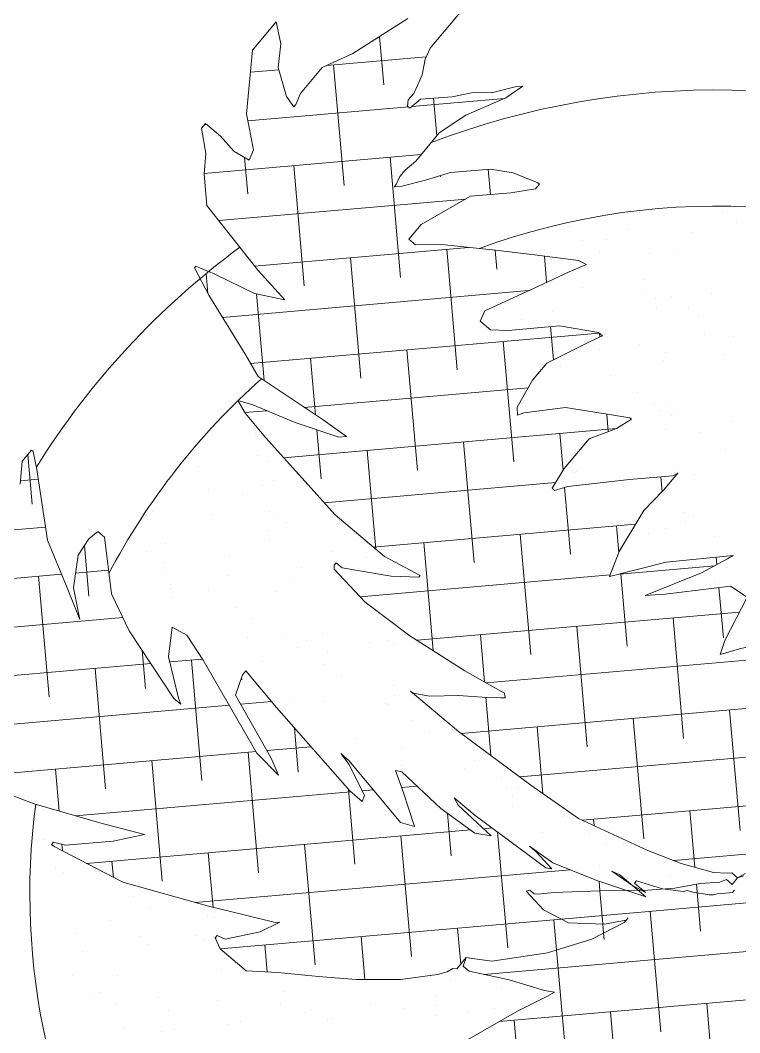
# Model space of a CAD drawing. Header units: millimetres. Extents: x 17881 to 17967.7, y 16873.1 to 16901.1.
# Drawn here: x 17964.8122 to 17964.9573, y 16880.1379 to 16880.342 of the extents above; entities that cross this region are included whole.
import ezdxf

# ---------------------------------------------------------------- set-up
doc = ezdxf.new("R2010")
doc.units = ezdxf.units.MM
doc.layers.add('A-FURN', color=9, linetype='Continuous', lineweight=18)

msp = doc.modelspace()

# ---------------------------------------------------------------- linework, layer by layer
at = {"layer": 'A-FURN', "color": 252}
for p, q in [((17964.90355393043, 16880.34673637342), (17964.89482834688, 16880.33633755158)), ((17964.85902223523, 16880.33597562756), (17964.86378164441, 16880.3416477121)), ((17964.86378164441, 16880.3416477121), (17964.86470695431, 16880.33724666303)), ((17964.87924913547, 16880.33531419199), (17964.89032948774, 16880.34232756524)), ((17964.88463215867, 16880.33872140785), (17964.88548490111, 16880.32897451708)), ((17964.86470695431, 16880.33724666303), (17964.8641615071, 16880.33246877077)), ((17964.89482834688, 16880.33633755158), (17964.89384917302, 16880.33413864689)), ((17964.85777014145, 16880.32313184507), (17964.85902223523, 16880.33597562756)), ((17964.87308101438, 16880.33243509395), (17964.87924913547, 16880.33531419199)), ((17964.89406290401, 16880.33461861679), (17964.87399812954, 16880.33286317649)), ((17964.8641615071, 16880.33246877077), (17964.86587586309, 16880.32660016532)), ((17964.86871822263, 16880.32723568306), (17964.87308101438, 16880.33243509395)), ((17964.87534711856, 16880.33298119774), (17964.87747153979, 16880.30869895197)), ((17964.89384917302, 16880.33413864689), (17964.89325005816, 16880.33101673259)), ((17964.86429429756, 16880.3320142012), (17964.85858737615, 16880.33151491027)), ((17964.89325005816, 16880.33101673259), (17964.8922708844, 16880.3288178279)), ((17964.8922708844, 16880.3288178279), (17964.89151894738, 16880.32723372298)), ((17964.90720968298, 16880.32735803063), (17964.91198964296, 16880.32858277067)), ((17964.91353062613, 16880.32869931928), (17964.91010571022, 16880.32633757047)), ((17964.91198964296, 16880.32858277067), (17964.91353062613, 16880.32869931928)), ((17964.86587586309, 16880.32660016532), (17964.86734243134, 16880.32456410471)), ((17964.86773904876, 16880.32503677837), (17964.86871822263, 16880.32723568306)), ((17964.89151894738, 16880.32723372298), (17964.89042824953, 16880.32593387025)), ((17964.89075045208, 16880.32425393474), (17964.89287399154, 16880.32609671432)), ((17964.90980419868, 16880.32620855821), (17964.89111907606, 16880.32457382181)), ((17964.89287399154, 16880.32609671432), (17964.89930645878, 16880.32653895102)), ((17964.89550807587, 16880.32627780956), (17964.89617307353, 16880.31867685152)), ((17964.89930645878, 16880.32653895102), (17964.90352042084, 16880.32743314342)), ((17964.91010571022, 16880.32633757047), (17964.90199998858, 16880.32286925021)), ((17964.90352042084, 16880.32743314342), (17964.90720968298, 16880.32735803063)), ((17964.8904400247, 16880.32451441251), (17964.85805649903, 16880.32168122113)), ((17964.86734243134, 16880.32456410471), (17964.86773904876, 16880.32503677837)), ((17964.89042824953, 16880.32593387025), (17964.89024231052, 16880.32468031298)), ((17964.89024231052, 16880.32468031298), (17964.89075045208, 16880.32425393474)), ((17964.85919940406, 16880.31589151384), (17964.85777014145, 16880.32313184507)), ((17964.90199998858, 16880.32286925021), (17964.89667877008, 16880.31927952174)), ((17964.8487183629, 16880.32025598667), (17964.84951159775, 16880.32120133409)), ((17964.8495858163, 16880.31509801164), (17964.8487183629, 16880.32025598667)), ((17964.84980050388, 16880.32095891515), (17964.84926918053, 16880.32091243038)), ((17964.84951159775, 16880.32120133409), (17964.8525604471, 16880.3186430646)), ((17964.8525604471, 16880.3186430646), (17964.85521267892, 16880.31561212133)), ((17964.89667877008, 16880.31927952174), (17964.89191936087, 16880.31360743703)), ((17964.85831938462, 16880.31381077761), (17964.85919940406, 16880.31589151384)), ((17964.84926760608, 16880.31093491922), (17964.8495858163, 16880.31509801164)), ((17964.89305056343, 16880.31495556164), (17964.84928223684, 16880.31112632924)), ((17964.85521267892, 16880.31561212133), (17964.85831938462, 16880.31381077761)), ((17964.85740335789, 16880.31434191241), (17964.85804574318, 16880.30699941499)), ((17964.88675955385, 16880.31440516962), (17964.88888397508, 16880.29012292385)), ((17964.86733375724, 16880.31270563263), (17964.86945817847, 16880.28842338687)), ((17964.88979582136, 16880.31176465751), (17964.88870512335, 16880.31046480482)), ((17964.89191936087, 16880.31360743703), (17964.88979582136, 16880.31176465751)), ((17964.89895493529, 16880.3113285601), (17964.90702754002, 16880.31200551386)), ((17964.9065475052, 16880.31196525904), (17964.90699446154, 16880.30685652468)), ((17964.90702754002, 16880.31200551386), (17964.9115637047, 16880.3112197707)), ((17964.84977974002, 16880.3046655131), (17964.84926760608, 16880.31093491922)), ((17964.88870512335, 16880.31046480482), (17964.88795318653, 16880.30888069991)), ((17964.88909755217, 16880.30852457486), (17964.89387751221, 16880.30974931485)), ((17964.89387751221, 16880.30974931485), (17964.89895493529, 16880.3113285601)), ((17964.89687262911, 16880.31068089464), (17964.8968973364, 16880.31039848896)), ((17964.9115637047, 16880.3112197707), (17964.91655015455, 16880.30925072336)), ((17964.88795318653, 16880.30888069991), (17964.88755656911, 16880.30840802625)), ((17964.88755656911, 16880.30840802625), (17964.88909755217, 16880.30852457486)), ((17964.91609568068, 16880.30802112381), (17964.91107611394, 16880.30719880433)), ((17964.91688891553, 16880.30896647112), (17964.91609568068, 16880.30802112381)), ((17964.91655015455, 16880.30925072336), (17964.91688891553, 16880.30896647112)), ((17964.90200700276, 16880.30595190513), (17964.8522034454, 16880.30159465846)), ((17964.90300350925, 16880.30652185074), (17964.89301385482, 16880.30080833022)), ((17964.91107611394, 16880.30719880433), (17964.90300350925, 16880.30652185074)), ((17964.8601325023, 16880.29154847717), (17964.84977974002, 16880.3046655131)), ((17964.95378376728, 16880.30342670591), (17964.95378376728, 16880.30342670591)), ((17964.89301385482, 16880.30080833022), (17964.89053499587, 16880.29785411949)), ((17964.92303527846, 16880.30037011622), (17964.92303527846, 16880.30037011622)), ((17964.93487999418, 16880.29985296477), (17964.93487999418, 16880.29985296477)), ((17964.95668182568, 16880.30129294478), (17964.95668182568, 16880.30129294478)), ((17964.89053499587, 16880.29785411949), (17964.89189003997, 16880.29671711077)), ((17964.92560588786, 16880.29763741738), (17964.92560588786, 16880.29763741738)), ((17964.93031677027, 16880.29786101976), (17964.93031677027, 16880.29786101976)), ((17964.94754293039, 16880.29930008903), (17964.94754293039, 16880.29930008903)), ((17964.90254337445, 16880.29621158816), (17964.85942918569, 16880.2924395854)), ((17964.89189003997, 16880.29671711077), (17964.89712028523, 16880.29675854664)), ((17964.89712028523, 16880.29675854664), (17964.9080310607, 16880.29565811429)), ((17964.89817198915, 16880.2958291415), (17964.90029641037, 16880.27154689573)), ((17964.90797368925, 16880.29566390075), (17964.90830977169, 16880.29182246084)), ((17964.9080310607, 16880.29565811429), (17964.91535172852, 16880.29475096302)), ((17964.91796300409, 16880.29566388469), (17964.91796300409, 16880.29566388469)), ((17964.92905957583, 16880.29543717548), (17964.92905957583, 16880.29543717548)), ((17964.94473068822, 16880.29567151135), (17964.94473068822, 16880.29567151135)), ((17964.87874619253, 16880.29412960451), (17964.88087061376, 16880.26984735875)), ((17964.91535172852, 16880.29475096302), (17964.92472152081, 16880.29353398206)), ((17964.91786941365, 16880.29442395748), (17964.91832786996, 16880.28918377778)), ((17964.92472152081, 16880.29353398206), (17964.92637402809, 16880.29275147861)), ((17964.93148952289, 16880.29414152365), (17964.93148952289, 16880.29414152365)), ((17964.93912412838, 16880.29496143612), (17964.93912412838, 16880.29496143612)), ((17964.84728412628, 16880.29205968732), (17964.84758158927, 16880.29241419262)), ((17964.85020070432, 16880.28659188254), (17964.84728412628, 16880.29205968732)), ((17964.84758158927, 16880.29241419262), (17964.85142367353, 16880.2908012705)), ((17964.86553612036, 16880.28560475909), (17964.8601325023, 16880.29154847717)), ((17964.92637402809, 16880.29275147861), (17964.92283758807, 16880.29128878185)), ((17964.84966363809, 16880.29093861041), (17964.85001316821, 16880.2869434629)), ((17964.85142367353, 16880.2908012705), (17964.85941767459, 16880.28691271113)), ((17964.92283758807, 16880.29128878185), (17964.91666946703, 16880.28840968386)), ((17964.93807205682, 16880.28969559187), (17964.93807205682, 16880.28969559187)), ((17964.91466650632, 16880.28748498134), (17964.85297713465, 16880.28208786066)), ((17964.91666946703, 16880.28840968386), (17964.90583291001, 16880.28340679376)), ((17964.92559578886, 16880.28802407764), (17964.92559578886, 16880.28802407764)), ((17964.93825872507, 16880.2874712019), (17964.93825872507, 16880.2874712019)), ((17964.85765743934, 16880.27449530689), (17964.85020070432, 16880.28659188254)), ((17964.85941767459, 16880.28691271113), (17964.86553612036, 16880.28560475909)), ((17964.85981044794, 16880.28682874731), (17964.86133537624, 16880.26939873704)), ((17964.94032549145, 16880.28583617762), (17964.94032549145, 16880.28583617762)), ((17964.94346638851, 16880.28625902357), (17964.94346638851, 16880.28625902357)), ((17964.95150610449, 16880.28689280882), (17964.95150610449, 16880.28689280882)), ((17964.90583291001, 16880.28340679376), (17964.90495289052, 16880.28132605747)), ((17964.91959197097, 16880.28329065282), (17964.91959197097, 16880.28329065282)), ((17964.94058001753, 16880.28390286014), (17964.94058001753, 16880.28390286014)), ((17964.94692007648, 16880.28405878168), (17964.94692007648, 16880.28405878168)), ((17964.90495289052, 16880.28132605747), (17964.90698545679, 16880.27962054451)), ((17964.91334786537, 16880.28170606144), (17964.91334786537, 16880.28170606144)), ((17964.94895259765, 16880.28228132536), (17964.94895259765, 16880.28228132536)), ((17964.90698545679, 16880.27962054451), (17964.91057556445, 16880.27942726331)), ((17964.91057556445, 16880.27942726331), (17964.92092453076, 16880.2804091871)), ((17964.91911060464, 16880.28023707948), (17964.91969578186, 16880.27354847334)), ((17964.92092453076, 16880.2804091871), (17964.92875334003, 16880.27907565759)), ((17964.92891034888, 16880.27894391268), (17964.85863579467, 16880.27279568585)), ((17964.90958442443, 16880.27725311338), (17964.91170884566, 16880.25297086761)), ((17964.92726602461, 16880.27730313114), (17964.91836706819, 16880.27288946331)), ((17964.92960024258, 16880.27836502712), (17964.92726602461, 16880.27730313114)), ((17964.92875334003, 16880.27907565759), (17964.92960024258, 16880.27836502712)), ((17964.92901895867, 16880.27885277891), (17964.92908224804, 16880.27812937809)), ((17964.95012535027, 16880.27856182926), (17964.95012535027, 16880.27856182926)), ((17964.95593255747, 16880.27831719806), (17964.95593255747, 16880.27831719806)), ((17964.89015862782, 16880.27555357639), (17964.89228304905, 16880.25127133062)), ((17964.92376029486, 16880.27512990424), (17964.92376029486, 16880.27512990424)), ((17964.92897451975, 16880.27564231477), (17964.92897451975, 16880.27564231477)), ((17964.9370014602, 16880.27665989194), (17964.9370014602, 16880.27665989194)), ((17964.94222189917, 16880.27506392169), (17964.94222189917, 16880.27506392169)), ((17964.86012373227, 16880.27021080625), (17964.85765743934, 16880.27449530689)), ((17964.87073283121, 16880.27385403941), (17964.8717322591, 16880.26243052636)), ((17964.94195445833, 16880.27346294575), (17964.94195445833, 16880.27346294575)), ((17964.95406661489, 16880.27454677024), (17964.95406661489, 16880.27454677024)), ((17964.91836706819, 16880.27288946331), (17964.9154915918, 16880.26946257892)), ((17964.92104786012, 16880.27223207684), (17964.92104786012, 16880.27223207684)), ((17964.87324044682, 16880.26141970688), (17964.86012373227, 16880.27021080625)), ((17964.9154915918, 16880.26946257892), (17964.91237232001, 16880.26402521132)), ((17964.93120836602, 16880.27032766763), (17964.93120836602, 16880.27032766763)), ((17964.91459775191, 16880.26790447928), (17964.86945736673, 16880.26395520731)), ((17964.93660269771, 16880.26689109934), (17964.93660269771, 16880.26689109934)), ((17964.85756626969, 16880.26269108256), (17964.85605840351, 16880.26536590067)), ((17964.85605840351, 16880.26536590067), (17964.85905358511, 16880.26446360902)), ((17964.86187308413, 16880.26329166856), (17964.85744604379, 16880.26290435272)), ((17964.85905358511, 16880.26446360902), (17964.86761358425, 16880.26090559726)), ((17964.91237232001, 16880.26402521132), (17964.91242598771, 16880.26236923342)), ((17964.91242598771, 16880.26236923342), (17964.91372736412, 16880.2628882026)), ((17964.91372736412, 16880.2628882026), (17964.92209743192, 16880.26391966152)), ((17964.91969031444, 16880.26381342764), (17964.91969031444, 16880.26381342764)), ((17964.92209743192, 16880.26391966152), (17964.92975686066, 16880.26272825807)), ((17964.93293769385, 16880.26323503456), (17964.93293769385, 16880.26323503456)), ((17964.94005638568, 16880.26469085744), (17964.94005638568, 16880.26469085744)), ((17964.94122336962, 16880.26326970595), (17964.94122336962, 16880.26326970595)), ((17964.94315582141, 16880.26433768725), (17964.94315582141, 16880.26433768725)), ((17964.86161484365, 16880.25788437309), (17964.85756626969, 16880.26269108256)), ((17964.86761358425, 16880.26090559726), (17964.87640082022, 16880.25796238527)), ((17964.87794180329, 16880.25807893386), (17964.87324044682, 16880.26141970688)), ((17964.92975686066, 16880.26272825807), (17964.93509863, 16880.26187064198)), ((17964.93043925652, 16880.2626187002), (17964.93074927778, 16880.2590751409)), ((17964.93543739103, 16880.2615863898), (17964.93240909258, 16880.2596973148)), ((17964.93509863, 16880.26187064198), (17964.93543739103, 16880.2615863898)), ((17964.94341034748, 16880.26240436977), (17964.94341034748, 16880.26240436977)), ((17964.94478240957, 16880.26271788311), (17964.94478240957, 16880.26271788311)), ((17964.95563728757, 16880.26108019755), (17964.95563728757, 16880.26108019755)), ((17964.85962105793, 16880.25871821731), (17964.85962105793, 16880.25871821731)), ((17964.93233326828, 16880.25966889249), (17964.86528628682, 16880.25380304169)), ((17964.87199403612, 16880.2594384013), (17964.87285725243, 16880.24957179364)), ((17964.93240909258, 16880.2596973148), (17964.92693505203, 16880.25764539573)), ((17964.94239612224, 16880.25955020984), (17964.94239612224, 16880.25955020984)), ((17964.94906886667, 16880.25894927383), (17964.94906886667, 16880.25894927383)), ((17964.8756526793, 16880.2422793208), (17964.86161484365, 16880.25788437309)), ((17964.87640082022, 16880.25796238527), (17964.87794180329, 16880.25807893386)), ((17964.90157106311, 16880.25697754827), (17964.90369548434, 16880.23269530251)), ((17964.92099685972, 16880.25867708525), (17964.92164695225, 16880.25124649363)), ((17964.92693505203, 16880.25764539573), (17964.9218781797, 16880.25161880581)), ((17964.92927223217, 16880.25764827253), (17964.92927223217, 16880.25764827253)), ((17964.81258428942, 16880.25311364079), (17964.81446822211, 16880.25535884094)), ((17964.81446822211, 16880.25535884094), (17964.81480698319, 16880.25507458882)), ((17964.81480698319, 16880.25507458882), (17964.81552161453, 16880.25145442319)), ((17964.84814342586, 16880.25470298796), (17964.84814342586, 16880.25470298796)), ((17964.8821452665, 16880.25527801129), (17964.88388699529, 16880.23536996011)), ((17964.95446319836, 16880.25551270553), (17964.95446319836, 16880.25551270553)), ((17964.81213799657, 16880.24845391704), (17964.81258428942, 16880.25311364079)), ((17964.81370687346, 16880.25445149424), (17964.8145798626, 16880.24447318269)), ((17964.85998814157, 16880.25418583651), (17964.85998814157, 16880.25418583651)), ((17964.86212820342, 16880.2529739309), (17964.86212820342, 16880.2529739309)), ((17964.923623664, 16880.25266690394), (17964.923623664, 16880.25266690394)), ((17964.81552161453, 16880.25145442319), (17964.81767368955, 16880.23716380229)), ((17964.8480233107, 16880.25210065996), (17964.8480233107, 16880.25210065996)), ((17964.9218781797, 16880.25161880581), (17964.91941169051, 16880.24764737468)), ((17964.92365348854, 16880.25140614743), (17964.92365348854, 16880.25140614743)), ((17964.92387819007, 16880.25073358646), (17964.92387819007, 16880.25073358646)), ((17964.92434467522, 16880.2509597434), (17964.92434467522, 16880.2509597434)), ((17964.93549820426, 16880.25088899597), (17964.93549820426, 16880.25088899597)), ((17964.9447904287, 16880.25071779374), (17964.94191495226, 16880.2472909094)), ((17964.94375758714, 16880.25017486695), (17964.9447904287, 16880.25071779374)), ((17964.94478478828, 16880.25196445538), (17964.94478478828, 16880.25196445538)), ((17964.81581966177, 16880.24947527277), (17964.81220553451, 16880.24915907761)), ((17964.86330095604, 16880.24925443479), (17964.86330095604, 16880.24925443479)), ((17964.92013659155, 16880.24881457813), (17964.87344823367, 16880.24472987609)), ((17964.92259281108, 16880.24799864024), (17964.93504875831, 16880.24942766022)), ((17964.93504875831, 16880.24942766022), (17964.94375758714, 16880.25017486695)), ((17964.94133339129, 16880.24996687405), (17964.94159597536, 16880.24696552438)), ((17964.94816114046, 16880.25033612024), (17964.94816114046, 16880.25033612024)), ((17964.85017706596, 16880.24735249748), (17964.85017706596, 16880.24735249748)), ((17964.86099549874, 16880.24827830292), (17964.86099549874, 16880.24827830292)), ((17964.91941169051, 16880.24764737468), (17964.91991983208, 16880.24722099644)), ((17964.91991983208, 16880.24722099644), (17964.92259281108, 16880.24799864024)), ((17964.92194752693, 16880.24781090932), (17964.92312128095, 16880.23439483949)), ((17964.94191495226, 16880.2472909094), (17964.9379074799, 16880.24320292966)), ((17964.85703579168, 16880.24635907635), (17964.85703579168, 16880.24635907635)), ((17964.83885922054, 16880.24287410083), (17964.83885922054, 16880.24287410083)), ((17964.86243012337, 16880.24292250805), (17964.86243012337, 16880.24292250805)), ((17964.9379074799, 16880.24320292966), (17964.93294557329, 16880.23488160447)), ((17964.94598615136, 16880.24283919687), (17964.94598615136, 16880.24283919687)), ((17964.85070393625, 16880.24235694938), (17964.85070393625, 16880.24235694938)), ((17964.86336687247, 16880.24180407364), (17964.86336687247, 16880.24180407364)), ((17964.86588381134, 16880.24072226616), (17964.86588381134, 16880.24072226616)), ((17964.88564612974, 16880.23389388166), (17964.8756526793, 16880.2422793208)), ((17964.87661425188, 16880.24122568057), (17964.87661425188, 16880.24122568057)), ((17964.93625868736, 16880.24043783533), (17964.88336254544, 16880.23581002256)), ((17964.94624067743, 16880.24090587939), (17964.94624067743, 16880.24090587939)), ((17964.94790805954, 16880.24206857814), (17964.94790805954, 16880.24206857814)), ((17964.8172743909, 16880.23981530167), (17964.77326558071, 16880.23596502967)), ((17964.82598590083, 16880.23743833535), (17964.82781197729, 16880.23892660963)), ((17964.82781197729, 16880.23892660963), (17964.8291670214, 16880.23778960091)), ((17964.86219686181, 16880.23915304441), (17964.86219686181, 16880.23915304441)), ((17964.9129834984, 16880.23840152015), (17964.91510791963, 16880.21411927438)), ((17964.93240929501, 16880.24010105713), (17964.93288082148, 16880.234711485)), ((17964.93887693515, 16880.23850723311), (17964.93887693515, 16880.23850723311)), ((17964.94220517587, 16880.23958134959), (17964.94220517587, 16880.23958134959)), ((17964.81767368955, 16880.23716380229), (17964.82147427944, 16880.22793370603)), ((17964.82384580301, 16880.23419987246), (17964.82598590083, 16880.23743833535)), ((17964.8291670214, 16880.23778960091), (17964.8305466088, 16880.22636221971)), ((17964.84146334133, 16880.23660751962), (17964.84146334133, 16880.23660751962)), ((17964.86245138789, 16880.23721972693), (17964.86245138789, 16880.23721972693)), ((17964.88076403079, 16880.2373942365), (17964.88076403079, 16880.2373942365)), ((17964.89355770179, 16880.23670198317), (17964.89546321646, 16880.21492185076)), ((17964.95212431456, 16880.23792884003), (17964.95212431456, 16880.23792884003)), ((17964.82288717994, 16880.22755362326), (17964.82384580301, 16880.23419987246)), ((17964.82509987666, 16880.23609757589), (17964.82599229789, 16880.22589715457)), ((17964.83770593192, 16880.23493297763), (17964.83770593192, 16880.23493297763)), ((17964.87489629233, 16880.23498068254), (17964.87489629233, 16880.23498068254)), ((17964.93294557329, 16880.23488160447), (17964.93102852361, 16880.22984503749)), ((17964.94759950756, 16880.2361447813), (17964.94759950756, 16880.2361447813)), ((17964.8411596199, 16880.23273273573), (17964.8411596199, 16880.23273273573)), ((17964.85439897539, 16880.23396231149), (17964.85439897539, 16880.23396231149)), ((17964.87550784205, 16880.23213107438), (17964.87590445942, 16880.23260374809)), ((17964.87590445942, 16880.23260374809), (17964.87709012304, 16880.23160886549)), ((17964.88193678341, 16880.2336747404), (17964.88193678341, 16880.2336747404)), ((17964.89283452625, 16880.23007719523), (17964.88564612974, 16880.23389388166)), ((17964.93102852361, 16880.22984503749), (17964.94242688984, 16880.2327655715)), ((17964.94242688984, 16880.2327655715), (17964.95595697661, 16880.23409876073)), ((17964.95482498068, 16880.23343766554), (17964.94956161865, 16880.23060486286)), ((17964.95105319553, 16880.2339445394), (17964.95105319553, 16880.2339445394)), ((17964.95253838541, 16880.23376190946), (17964.95266830533, 16880.23227691784)), ((17964.95595697661, 16880.23409876073), (17964.95482498068, 16880.23343766554)), ((17964.82049585642, 16880.23030989996), (17964.76823305181, 16880.22573749703)), ((17964.82996995203, 16880.23113877592), (17964.8233203745, 16880.23055701327)), ((17964.84141973094, 16880.23052806225), (17964.84141973094, 16880.23052806225)), ((17964.85557172801, 16880.23024281538), (17964.85557172801, 16880.23024281538)), ((17964.86881289334, 16880.23177280308), (17964.86881289334, 16880.23177280308)), ((17964.8754499856, 16880.23137414848), (17964.87550784205, 16880.23213107438)), ((17964.88170050616, 16880.22471979987), (17964.8754499856, 16880.23137414848)), ((17964.87709012304, 16880.23160886549), (17964.88696805701, 16880.22996550629)), ((17964.88029062402, 16880.23154411425), (17964.88029062402, 16880.23154411425)), ((17964.9311655343, 16880.23020499876), (17964.88069575517, 16880.22578946523)), ((17964.95224527297, 16880.23204923692), (17964.93309077342, 16880.23037343535)), ((17964.93325663361, 16880.2304159327), (17964.93453371624, 16880.21581881137)), ((17964.94956161865, 16880.23060486286), (17964.9382169201, 16880.22602835117)), ((17964.81585451533, 16880.22990383523), (17964.81797893657, 16880.20562158947)), ((17964.84244783794, 16880.22834087807), (17964.84244783794, 16880.22834087807)), ((17964.85408266715, 16880.22997518651), (17964.85408266715, 16880.22997518651)), ((17964.86733004657, 16880.22939679343), (17964.86733004657, 16880.22939679343)), ((17964.88696805701, 16880.22996550629), (17964.89253706319, 16880.22972268997)), ((17964.89253706319, 16880.22972268997), (17964.89283452625, 16880.23007719523)), ((17964.95212996897, 16880.22867839215), (17964.95212996897, 16880.22867839215)), ((17964.82147427944, 16880.22793370603), (17964.82420491852, 16880.22121234405)), ((17964.82420491852, 16880.22121234405), (17964.82288717994, 16880.22755362326)), ((17964.8305466088, 16880.22636221971), (17964.83412415042, 16880.21893022725)), ((17964.8426647044, 16880.22748226111), (17964.8426647044, 16880.22748226111)), ((17964.85017210089, 16880.22699115211), (17964.85017210089, 16880.22699115211)), ((17964.8638258287, 16880.22677981254), (17964.8638258287, 16880.22677981254)), ((17964.9382169201, 16880.22602835117), (17964.94220364528, 16880.22630774374)), ((17964.94220364528, 16880.22630774374), (17964.95539497097, 16880.2279251852)), ((17964.95307393117, 16880.22764059333), (17964.95395951286, 16880.21751834835)), ((17964.95539497097, 16880.2279251852), (17964.95874128338, 16880.22572142096)), ((17964.84291923048, 16880.22554894363), (17964.84291923048, 16880.22554894363)), ((17964.89073552996, 16880.21794404327), (17964.88170050616, 16880.22471979987)), ((17964.95874128338, 16880.22572142096), (17964.95428751828, 16880.21697371747)), ((17964.85556643258, 16880.22355458382), (17964.85556643258, 16880.22355458382)), ((17964.95720069898, 16880.2226955371), (17964.89219884716, 16880.21700861196)), ((17964.83283782662, 16880.22160243902), (17964.77852642878, 16880.21685080741)), ((17964.85902012054, 16880.22135434192), (17964.85902012054, 16880.22135434192)), ((17964.9438217303, 16880.22152502901), (17964.94594615153, 16880.19724278325)), ((17964.83412415042, 16880.21893022725), (17964.84317553622, 16880.2052942223)), ((17964.84210159316, 16880.21364598463), (17964.84283297913, 16880.21967743408)), ((17964.84283297913, 16880.21967743408), (17964.84577030439, 16880.21801821643)), ((17964.84577030439, 16880.21801821643), (17964.84908349984, 16880.21302308553)), ((17964.87303480277, 16880.21838261709), (17964.87303480277, 16880.21838261709)), ((17964.90181967837, 16880.21085845676), (17964.89073552996, 16880.21794404327)), ((17964.90497013707, 16880.21812595505), (17964.90580197232, 16880.20861803473)), ((17964.92439593369, 16880.21982549203), (17964.92652035492, 16880.19554324626)), ((17964.85804584125, 16880.2175679063), (17964.85804584125, 16880.2175679063)), ((17964.86502719176, 16880.21765455404), (17964.86502719176, 16880.21765455404)), ((17964.86989055696, 16880.21705075485), (17964.86989055696, 16880.21705075485)), ((17964.88255349317, 16880.21649787911), (17964.88255349317, 16880.21649787911)), ((17964.88618831606, 16880.21695210547), (17964.88618831606, 16880.21695210547)), ((17964.88744872071, 16880.21619310869), (17964.88744872071, 16880.21619310869)), ((17964.95428751828, 16880.21697371747), (17964.9533496424, 16880.21413605534)), ((17964.95722484343, 16880.21531449992), (17964.96548338715, 16880.21724501068)), ((17964.83673290961, 16880.21500010494), (17964.83740473318, 16880.20732112645)), ((17964.86528171784, 16880.21572123656), (17964.86528171784, 16880.21572123656)), ((17964.86803260153, 16880.21561275831), (17964.86803260153, 16880.21561275831)), ((17964.87420755538, 16880.21466312099), (17964.87420755538, 16880.21466312099)), ((17964.9533496424, 16880.21413605534), (17964.95722484343, 16880.21531449992)), ((17964.8385171855, 16880.21231207512), (17964.79025326792, 16880.20808952948)), ((17964.84408029521, 16880.20534051772), (17964.84210159316, 16880.21364598463)), ((17964.84894970417, 16880.21322480224), (17964.84233971065, 16880.21264650274)), ((17964.84669274724, 16880.2130273441), (17964.84881716847, 16880.18874509833)), ((17964.84908349984, 16880.21302308553), (17964.85990709809, 16880.19427540092)), ((17964.86108366532, 16880.21276118367), (17964.86108366532, 16880.21276118367)), ((17964.87342693322, 16880.21217619001), (17964.87342693322, 16880.21217619001)), ((17964.96574000408, 16880.21365538608), (17964.90611969552, 16880.20843928496)), ((17964.82726695063, 16880.21132780711), (17964.82939137186, 16880.18704556135)), ((17964.85557362712, 16880.20596631629), (17964.85696597688, 16880.21003357807)), ((17964.85696597688, 16880.21003357807), (17964.85766005735, 16880.2108607571)), ((17964.85766005735, 16880.2108607571), (17964.86385272157, 16880.20344948259)), ((17964.8768806212, 16880.20997594812), (17964.8768806212, 16880.20997594812)), ((17964.90691765225, 16880.20799035751), (17964.90181967837, 16880.21085845676)), ((17964.85678751922, 16880.20951227657), (17964.85683052979, 16880.20902066343)), ((17964.88738967913, 16880.20782684697), (17964.88738967913, 16880.20782684697)), ((17964.9098549774, 16880.20633113996), (17964.90691765225, 16880.20799035751)), ((17964.84330841009, 16880.20762322788), (17964.84330841009, 16880.20762322788)), ((17964.86280312522, 16880.19325494075), (17964.85557362712, 16880.20596631629)), ((17964.8876442052, 16880.20589352949), (17964.8876442052, 16880.20589352949)), ((17964.90052628666, 16880.19865343176), (17964.89087159724, 16880.20675461872)), ((17964.89087159724, 16880.20675461872), (17964.89137973881, 16880.20632824048)), ((17964.89137973881, 16880.20632824048), (17964.89467238347, 16880.20578045408)), ((17964.89467238347, 16880.20578045408), (17964.90053885281, 16880.20589214303)), ((17964.90053885281, 16880.20589214303), (17964.90627723953, 16880.20550720064)), ((17964.90996650155, 16880.20543208795), (17964.9098549774, 16880.20633113996)), ((17964.85434499551, 16880.20390958565), (17964.79404423993, 16880.19863395314)), ((17964.84317553622, 16880.2052942223), (17964.84453058033, 16880.20415721358)), ((17964.84453058033, 16880.20415721358), (17964.84408029521, 16880.20534051772)), ((17964.86284676507, 16880.20465339411), (17964.85662969383, 16880.20410947085)), ((17964.86665615864, 16880.20528132217), (17964.86665615864, 16880.20528132217)), ((17964.87326928785, 16880.20466899198), (17964.87326928785, 16880.20466899198)), ((17964.88589310218, 16880.2042343645), (17964.88589310218, 16880.2042343645)), ((17964.88651666728, 16880.2040905989), (17964.88651666728, 16880.2040905989)), ((17964.90607293598, 16880.2055209059), (17964.90709455831, 16880.19384370928)), ((17964.90627723953, 16880.20550720064), (17964.90906174255, 16880.20538579253)), ((17964.90906174255, 16880.20538579253), (17964.90996650155, 16880.20543208795)), ((17964.86385272157, 16880.20344948259), (17964.87860937731, 16880.18663716846)), ((17964.89167063014, 16880.2028029227), (17964.89167063014, 16880.2028029227)), ((17964.96154616015, 16880.20350122886), (17964.90111760542, 16880.19821441537)), ((17964.95523416559, 16880.20294900089), (17964.95735858682, 16880.17866675512)), ((17964.89128743387, 16880.20079779621), (17964.89128743387, 16880.20079779621)), ((17964.91638257237, 16880.19954992693), (17964.91755670173, 16880.18612956689)), ((17964.93580836898, 16880.20124946391), (17964.93793279021, 16880.17696721814)), ((17964.86746527373, 16880.19933368815), (17964.86824296508, 16880.19044463531)), ((17964.89284338276, 16880.19908342659), (17964.89284338276, 16880.19908342659)), ((17964.89474112184, 16880.19859755431), (17964.89474112184, 16880.19859755431)), ((17964.91510956942, 16880.18782627161), (17964.90052628666, 16880.19865343176)), ((17964.87077754568, 16880.19556000409), (17964.86193226594, 16880.19478614239)), ((17964.87971949269, 16880.19718148928), (17964.87971949269, 16880.19718148928)), ((17964.889018646, 16880.1954536151), (17964.889018646, 16880.1954536151)), ((17964.85972378192, 16880.19459292507), (17964.80066258267, 16880.18942573968)), ((17964.85810518253, 16880.19445131597), (17964.86022960376, 16880.17016907021)), ((17964.85990709809, 16880.19427540092), (17964.86425313511, 16880.18982319671)), ((17964.8784773024, 16880.19198356512), (17964.87684135362, 16880.1941617518)), ((17964.87684135362, 16880.1941617518), (17964.87853515875, 16880.1927404909)), ((17964.96180739271, 16880.19373684033), (17964.91291052958, 16880.18945891913)), ((17964.83867938592, 16880.19275177899), (17964.84080380714, 16880.16846953323)), ((17964.86425313511, 16880.18982319671), (17964.86280312522, 16880.19325494075)), ((17964.87723246196, 16880.19226171177), (17964.87723246196, 16880.19226171177)), ((17964.87777342759, 16880.19337965458), (17964.87781887093, 16880.19286023478)), ((17964.8816045589, 16880.1857348768), (17964.8784773024, 16880.19198356512)), ((17964.87853515875, 16880.1927404909), (17964.88884662309, 16880.18026221258)), ((17964.88907717767, 16880.19174456031), (17964.88907717767, 16880.19174456031)), ((17964.90375360283, 16880.1928559707), (17964.90375360283, 16880.1928559707)), ((17964.81496641569, 16880.18405920171), (17964.79586751901, 16880.19122476035)), ((17964.8192535893, 16880.19105224201), (17964.81999334501, 16880.18259679561)), ((17964.88940862873, 16880.18643578811), (17964.88784709475, 16880.19076658411)), ((17964.88784709475, 16880.19076658411), (17964.88909061488, 16880.19052862736)), ((17964.88909061488, 16880.19052862736), (17964.89699364265, 16880.18309177545)), ((17964.90174011388, 16880.19119168458), (17964.90174011388, 16880.19119168458)), ((17964.90914793452, 16880.1894194024), (17964.90914793452, 16880.1894194024)), ((17964.89215690134, 16880.18764321193), (17964.88907063132, 16880.18737319829)), ((17964.9247808173, 16880.18112076808), (17964.91510956942, 16880.18782627161)), ((17964.87880278844, 16880.18647487844), (17964.82334182954, 16880.18162267327)), ((17964.87833607717, 16880.18694854034), (17964.87965540037, 16880.17186860719)), ((17964.87860937731, 16880.18663716846), (17964.88115008509, 16880.1845052772)), ((17964.88338172593, 16880.18687548356), (17964.88113221883, 16880.18667867719)), ((17964.88115008509, 16880.1845052772), (17964.8816045589, 16880.1857348768)), ((17964.89167242411, 16880.17950204693), (17964.88940862873, 16880.18643578811)), ((17964.90047222627, 16880.18379754626), (17964.89968318007, 16880.18526510262)), ((17964.89968318007, 16880.18526510262), (17964.90391769299, 16880.18171195047)), ((17964.91030645752, 16880.18722322831), (17964.91030645752, 16880.18722322831)), ((17964.91138113337, 16880.18562590803), (17964.91138113337, 16880.18562590803)), ((17964.91260162249, 16880.1872191605), (17964.91260162249, 16880.1872191605)), ((17964.82819066203, 16880.1802120781), (17964.81496641569, 16880.18405920171)), ((17964.90711936436, 16880.17761587142), (17964.90047222627, 16880.18379754626)), ((17964.91147921013, 16880.1835037322), (17964.91147921013, 16880.1835037322)), ((17964.96954837661, 16880.18462684525), (17964.92552645432, 16880.18077542611)), ((17964.81694584588, 16880.18265963799), (17964.81694584588, 16880.18265963799)), ((17964.89699364265, 16880.18309177545), (17964.90382671964, 16880.17816365786)), ((17964.89833246437, 16880.18212619715), (17964.89908119699, 16880.17356814418)), ((17964.90391769299, 16880.18171195047), (17964.91816221478, 16880.17116904245)), ((17964.92161410348, 16880.18147757689), (17964.92161410348, 16880.18147757689)), ((17964.94722080427, 16880.18267343579), (17964.94822024096, 16880.17124982216)), ((17964.83720513492, 16880.177883666), (17964.82819066203, 16880.1802120781)), ((17964.88884662309, 16880.18026221258), (17964.89167242411, 16880.17950204693)), ((17964.90733354106, 16880.17918375244), (17964.90559681132, 16880.17903180827)), ((17964.93870732513, 16880.17467069941), (17964.9247808173, 16880.18112076808)), ((17964.92779500766, 16880.1809738988), (17964.92790890986, 16880.1796719907)), ((17964.90294470626, 16880.17879977915), (17964.82556402475, 16880.17202984674)), ((17964.83088419176, 16880.17654237745), (17964.83720513492, 16880.177883666)), ((17964.88894341443, 16880.17757482484), (17964.89106783566, 16880.15329257907)), ((17964.90382671964, 16880.17816365786), (17964.90711936436, 16880.17761587142)), ((17964.90570328799, 16880.17878440437), (17964.90570328799, 16880.17878440437)), ((17964.90844939389, 16880.17835786765), (17964.91049363228, 16880.15499211605)), ((17964.9175480037, 16880.17826725292), (17964.9175480037, 16880.17826725292)), ((17964.92700843517, 16880.1780410086), (17964.92700843517, 16880.1780410086)), ((17964.93021093991, 16880.17771437718), (17964.93021093991, 16880.17771437718)), ((17964.81711485954, 16880.17682920492), (17964.81711485954, 16880.17682920492)), ((17964.81848610092, 16880.1758702833), (17964.81888271834, 16880.17634295707)), ((17964.81899424249, 16880.17544390506), (17964.81848610092, 16880.1758702833)), ((17964.81888271834, 16880.17634295707), (17964.821270604, 16880.17574887525)), ((17964.83286289397, 16880.1682369105), (17964.81899424249, 16880.17544390506)), ((17964.8205773713, 16880.17592134454), (17964.82069653563, 16880.17455929004)), ((17964.821270604, 16880.17574887525), (17964.83088419176, 16880.17654237745)), ((17964.83121129131, 16880.17692745326), (17964.83121129131, 16880.17692745326)), ((17964.86951761782, 16880.17587528785), (17964.87164203905, 16880.15159304209)), ((17964.91258249644, 16880.17650064952), (17964.91258249644, 16880.17650064952)), ((17964.9162453614, 16880.1743884073), (17964.91489031729, 16880.17552541602)), ((17964.91489031729, 16880.17552541602), (17964.91959167376, 16880.172184643)), ((17964.93046212313, 16880.1758407667), (17964.93046212313, 16880.1758407667)), ((17964.93374362073, 16880.17579820095), (17964.93374362073, 16880.17579820095)), ((17964.85009182121, 16880.17417575087), (17964.85105439831, 16880.16317344419)), ((17964.91940573474, 16880.17093108574), (17964.9162453614, 16880.1743884073)), ((17964.94544543656, 16880.17203731717), (17964.93870732513, 16880.17467069941)), ((17964.95925912501, 16880.17393940896), (17964.94399542745, 16880.17260400846)), ((17964.81926015386, 16880.17130601983), (17964.81926015386, 16880.17130601983)), ((17964.83066602459, 16880.17247621389), (17964.83094994442, 16880.1692309954)), ((17964.91816221478, 16880.17116904245), (17964.91940573474, 16880.17093108574)), ((17964.91959167376, 16880.172184643), (17964.9284202077, 16880.16860267358)), ((17964.92894228489, 16880.17164353391), (17964.92894228489, 16880.17164353391)), ((17964.95197286948, 16880.17018481843), (17964.94544543656, 16880.17203731717)), ((17964.82090901998, 16880.17025235778), (17964.82090901998, 16880.17025235778)), ((17964.92307025017, 16880.17077329267), (17964.84742979864, 16880.16415561066)), ((17964.93144850619, 16880.17049174863), (17964.93564172109, 16880.16757735386)), ((17964.93310101341, 16880.16970924523), (17964.93144850619, 16880.17049174863)), ((17964.93835180941, 16880.16530333654), (17964.93310101341, 16880.16970924523)), ((17964.93947460413, 16880.17009918308), (17964.93947460413, 16880.17009918308)), ((17964.94335620284, 16880.16945402551), (17964.94335620284, 16880.16945402551)), ((17964.95475737262, 16880.17006341022), (17964.95197286948, 16880.17018481843)), ((17964.95566213161, 16880.17010970574), (17964.95475737262, 16880.17006341022)), ((17964.95684779518, 16880.16911482309), (17964.95566213161, 16880.17010970574)), ((17964.95575709717, 16880.1678149704), (17964.95684779518, 16880.16911482309)), ((17964.95684779518, 16880.16911482309), (17964.9584466347, 16880.16998829758)), ((17964.95805001722, 16880.16951562387), (17964.95684779518, 16880.16911482309)), ((17964.82958102849, 16880.16888737941), (17964.82958102849, 16880.16888737941)), ((17964.85015646132, 16880.1633916647), (17964.83286289397, 16880.1682369105)), ((17964.9284202077, 16880.16860267358), (17964.93835180941, 16880.16530333654)), ((17964.92889103383, 16880.16844626235), (17964.92905942363, 16880.16652155808)), ((17964.93564172109, 16880.16757735386), (17964.93824028526, 16880.16620238855)), ((17964.93603833856, 16880.16805002768), (17964.93643495605, 16880.16852270129)), ((17964.93824028526, 16880.16620238855), (17964.93603833856, 16880.16805002768)), ((17964.93643495605, 16880.16852270129), (17964.94171886889, 16880.16690815936)), ((17964.93863690275, 16880.16667506216), (17964.94416461095, 16880.16707100338)), ((17964.94171886889, 16880.16690815936), (17964.94591627254, 16880.16640666838)), ((17964.94416461095, 16880.16707100338), (17964.94928333206, 16880.16801149125)), ((17964.94851589455, 16880.16787048617), (17964.9493452255, 16880.15839119002)), ((17964.94928333206, 16880.16801149125), (17964.95327005725, 16880.16829088382)), ((17964.95327005725, 16880.16829088382), (17964.95457143366, 16880.16880985301)), ((17964.95457143366, 16880.16880985301), (17964.95575709717, 16880.1678149704)), ((17964.83497536018, 16880.16545081112), (17964.83497536018, 16880.16545081112)), ((17964.9141960404, 16880.16644230527), (17964.91493141891, 16880.16663072681)), ((17964.91769517487, 16880.16270073153), (17964.9141960404, 16880.16644230527)), ((17964.91493141891, 16880.16663072681), (17964.9157783215, 16880.16592009639)), ((17964.9157783215, 16880.16592009639), (17964.91658392601, 16880.16584822339)), ((17964.91658392601, 16880.16584822339), (17964.91976504658, 16880.16619948895)), ((17964.91976504658, 16880.16619948895), (17964.92898201697, 16880.16652031744)), ((17964.92898201697, 16880.16652031744), (17964.93863690275, 16880.16667506216)), ((17964.92905942363, 16880.16652155808), (17964.92964418223, 16880.15983773672)), ((17964.9349449838, 16880.16667294245), (17964.9349449838, 16880.16667294245)), ((17964.94591627254, 16880.16640666838), (17964.94665165099, 16880.16659508996)), ((17964.94665165099, 16880.16659508996), (17964.94779601663, 16880.1662389648)), ((17964.94779601663, 16880.1662389648), (17964.95108866129, 16880.1656911784)), ((17964.95108866129, 16880.1656911784), (17964.95199342033, 16880.16573747388)), ((17964.95199342033, 16880.16573747388), (17964.95272879873, 16880.16592589541)), ((17964.95272879873, 16880.16592589541), (17964.9551745409, 16880.16608873944)), ((17964.9551745409, 16880.16608873944), (17964.95581076498, 16880.16615899251)), ((17964.95581076498, 16880.16615899251), (17964.9562073824, 16880.16663166627)), ((17964.83842904815, 16880.16325056922), (17964.83842904815, 16880.16325056922)), ((17964.85758865322, 16880.16158546148), (17964.85015646132, 16880.1633916647)), ((17964.85115569426, 16880.16298678999), (17964.85115569426, 16880.16298678999)), ((17964.96547388036, 16880.16469588619), (17964.92129966911, 16880.16083114348)), ((17964.84984711869, 16880.16134775886), (17964.84984711869, 16880.16134775886)), ((17964.85141022033, 16880.16105347251), (17964.85141022033, 16880.16105347251)), ((17964.92129966911, 16880.16083114348), (17964.85247061811, 16880.1548093818)), ((17964.86360794458, 16880.16015934098), (17964.85758865322, 16880.16158546148)), ((17964.92272292264, 16880.1600929268), (17964.91769517487, 16880.16270073153)), ((17964.93398901755, 16880.16010392565), (17964.93478225245, 16880.16104927313)), ((17964.93478225245, 16880.16104927313), (17964.93438563503, 16880.16057659936)), ((17964.93920744295, 16880.16239787068), (17964.94133186417, 16880.13811562492)), ((17964.83042217378, 16880.16044126519), (17964.83042217378, 16880.16044126519)), ((17964.86057964613, 16880.15827026598), (17964.86451270356, 16880.1602056365)), ((17964.86451270356, 16880.1602056365), (17964.86360794458, 16880.16015934098)), ((17964.90035584972, 16880.15899879672), (17964.9009911583, 16880.15173718647)), ((17964.91978164633, 16880.1606983337), (17964.92031839077, 16880.15456331669)), ((17964.93000229243, 16880.15982453302), (17964.92272292264, 16880.1600929268)), ((17964.9274242791, 16880.15675215389), (17964.93398901755, 16880.16010392565)), ((17964.92964418223, 16880.15983773672), (17964.92980767137, 16880.15796904729)), ((17964.93438563503, 16880.16057659936), (17964.93000229243, 16880.15982453302)), ((17964.82346953038, 16880.15790631919), (17964.82346953038, 16880.15790631919)), ((17964.82348206329, 16880.15791583385), (17964.82348206329, 16880.15791583385)), ((17964.83613246659, 16880.15735344345), (17964.83613246659, 16880.15735344345)), ((17964.84744152914, 16880.15750898561), (17964.84744152914, 16880.15750898561)), ((17964.84937984601, 16880.15677505038), (17964.84937984601, 16880.15677505038)), ((17964.8510198713, 16880.15762826275), (17964.8510198713, 16880.15762826275)), ((17964.85147419989, 16880.15705038549), (17964.85187081731, 16880.15752305925)), ((17964.85247392444, 16880.15480194567), (17964.85147419989, 16880.15705038549)), ((17964.85157915347, 16880.15717546524), (17964.85161848763, 16880.15672587381)), ((17964.85187081731, 16880.15752305925), (17964.85352332453, 16880.15674055585)), ((17964.85352332453, 16880.15674055585), (17964.86057964613, 16880.15827026598)), ((17964.88093005311, 16880.15729925973), (17964.88168577968, 16880.14866126541)), ((17964.91847165498, 16880.15399446396), (17964.9274242791, 16880.15675215389)), ((17964.92980767137, 16880.15796904729), (17964.92991942889, 16880.15669165304)), ((17964.83789598123, 16880.15572632544), (17964.83789598123, 16880.15572632544)), ((17964.8577247205, 16880.15039603704), (17964.85247392444, 16880.15480194567)), ((17964.8615042565, 16880.15559972275), (17964.86197788931, 16880.15018607493)), ((17964.96355862738, 16880.15474107985), (17964.90568391947, 16880.149677699)), ((17964.8246548159, 16880.15419633773), (17964.8246548159, 16880.15419633773)), ((17964.85283586083, 16880.15407241731), (17964.85283586083, 16880.15407241731)), ((17964.90208683884, 16880.15304297734), (17964.9002029061, 16880.15079777713)), ((17964.90150428251, 16880.15131674632), (17964.90208683884, 16880.15304297734)), ((17964.90208683884, 16880.15304297734), (17964.90289244352, 16880.15297110431)), ((17964.90289244352, 16880.15297110431), (17964.90725922769, 16880.15232748737)), ((17964.90725922769, 16880.15232748737), (17964.91847165498, 16880.15399446396)), ((17964.92031839077, 16880.15456331669), (17964.92190606756, 16880.13641608793)), ((17964.83162353685, 16880.15131600669), (17964.83162353685, 16880.15131600669)), ((17964.85278466114, 16880.15061355812), (17964.85278466114, 16880.15061355812)), ((17964.89939730141, 16880.15086965017), (17964.8982653055, 16880.15020855486)), ((17964.9002029061, 16880.15079777713), (17964.89939730141, 16880.15086965017)), ((17964.90268994608, 16880.15032186366), (17964.90150428251, 16880.15131674632)), ((17964.82271733769, 16880.14951945518), (17964.82271733769, 16880.14951945518)), ((17964.83187806293, 16880.14938268921), (17964.83187806293, 16880.14938268921)), ((17964.86409933129, 16880.15008134774), (17964.8577247205, 16880.15039603704)), ((17964.87232475815, 16880.14922049195), (17964.86409933129, 16880.15008134774)), ((17964.87994288892, 16880.14866784594), (17964.87232475815, 16880.14922049195)), ((17964.8888623962, 16880.14863416911), (17964.87994288892, 16880.14866784594)), ((17964.89632770501, 16880.1496193325), (17964.8888623962, 16880.14863416911)), ((17964.89484800146, 16880.14919998949), (17964.89484800146, 16880.14919998949)), ((17964.8982653055, 16880.15020855486), (17964.89632770501, 16880.1496193325)), ((17964.89887424089, 16880.14848331204), (17964.89887424089, 16880.14848331204)), ((17964.91075836201, 16880.14858591357), (17964.90268994608, 16880.15032186366)), ((17964.91789309092, 16880.14642520505), (17964.91075836201, 16880.14858591357)), ((17964.90926191941, 16880.14701048108), (17964.90926191941, 16880.14701048108)), ((17964.82684826128, 16880.14552455632), (17964.82684826128, 16880.14552455632)), ((17964.82811166938, 16880.14608288688), (17964.82811166938, 16880.14608288688)), ((17964.84009564069, 16880.14494616325), (17964.84009564069, 16880.14494616325)), ((17964.85194035641, 16880.14442901179), (17964.85194035641, 16880.14442901179)), ((17964.86530202979, 16880.1461305918), (17964.86530202979, 16880.1461305918)), ((17964.86848294606, 16880.14576806447), (17964.86848294606, 16880.14576806447)), ((17964.89602075408, 16880.14548049338), (17964.89602075408, 16880.14548049338)), ((17964.96422640535, 16880.14501225944), (17964.90873752307, 16880.14015761128)), ((17964.91234463554, 16880.14222067676), (17964.91834337604, 16880.14524190091)), ((17964.91994221551, 16880.14611537535), (17964.91789309092, 16880.14642520505)), ((17964.91834337604, 16880.14524190091), (17964.91994221551, 16880.14611537535)), ((17964.83156535735, 16880.14388264498), (17964.83156535735, 16880.14388264498)), ((17964.86460329262, 16880.14387613606), (17964.86460329262, 16880.14387613606)), ((17964.87069636147, 16880.1426940235), (17964.87069636147, 16880.1426940235)), ((17964.87785067203, 16880.14329774298), (17964.87785067203, 16880.14329774298)), ((17964.88289686401, 16880.14357855606), (17964.88289686401, 16880.14357855606)), ((17964.88969538775, 16880.14278059152), (17964.88969538775, 16880.14278059152)), ((17964.89588066898, 16880.14333137584), (17964.89588066898, 16880.14333137584)), ((17964.90788672189, 16880.14274172842), (17964.90788672189, 16880.14274172842)), ((17964.95061987824, 16880.14382184256), (17964.95163093229, 16880.13226544193)), ((17964.84211789066, 16880.14233613945), (17964.84211789066, 16880.14233613945)), ((17964.85398602421, 16880.14148829961), (17964.85398602421, 16880.14148829961)), ((17964.86965569868, 16880.14204856836), (17964.86965569868, 16880.14204856836)), ((17964.87415004945, 16880.14049378161), (17964.87415004945, 16880.14049378161)), ((17964.8751471485, 16880.14078585105), (17964.8751471485, 16880.14078585105)), ((17964.89613519506, 16880.14139805836), (17964.89613519506, 16880.14139805836)), ((17964.90235498112, 16880.13650715624), (17964.91234463554, 16880.14222067676)), ((17964.90235832396, 16880.14222771579), (17964.90235832396, 16880.14222771579)), ((17964.91176828501, 16880.1404227686), (17964.91389270624, 16880.11614052283)), ((17964.93119408163, 16880.14212230558), (17964.93331850285, 16880.11784005981)), ((17964.83325250373, 16880.13894277482), (17964.83325250373, 16880.13894277482)), ((17964.84329064328, 16880.13861664334), (17964.84329064328, 16880.13861664334)), ((17964.85424055029, 16880.13955498214), (17964.85424055029, 16880.13955498214)), ((17964.85653180861, 16880.14014663105), (17964.85653180861, 16880.14014663105)), ((17964.84057783835, 16880.13814106137), (17964.84057783835, 16880.13814106137))]:
    msp.add_line(p, q, dxfattribs=at)
for radius, start, end in [(0.1620203883498069, 67.1297310258856, 110.8576358130714), (0.1386203883498069, 61.46814897693596, 110.2399645656608), (0.1620203883498069, 126.463387994156, 147.9346643495646), (0.1386203883498069, 131.5141636506215, 152.2505233308381), (0.1620203883498069, 166.1893181499452, 271.1448240679871), (0.1386203883498069, 172.5223568879915, 212.420172092225)]:
    msp.add_arc((17964.95272879873, 16880.16592589541), radius, start, end, dxfattribs=at)

doc.saveas('drawing.dxf')
